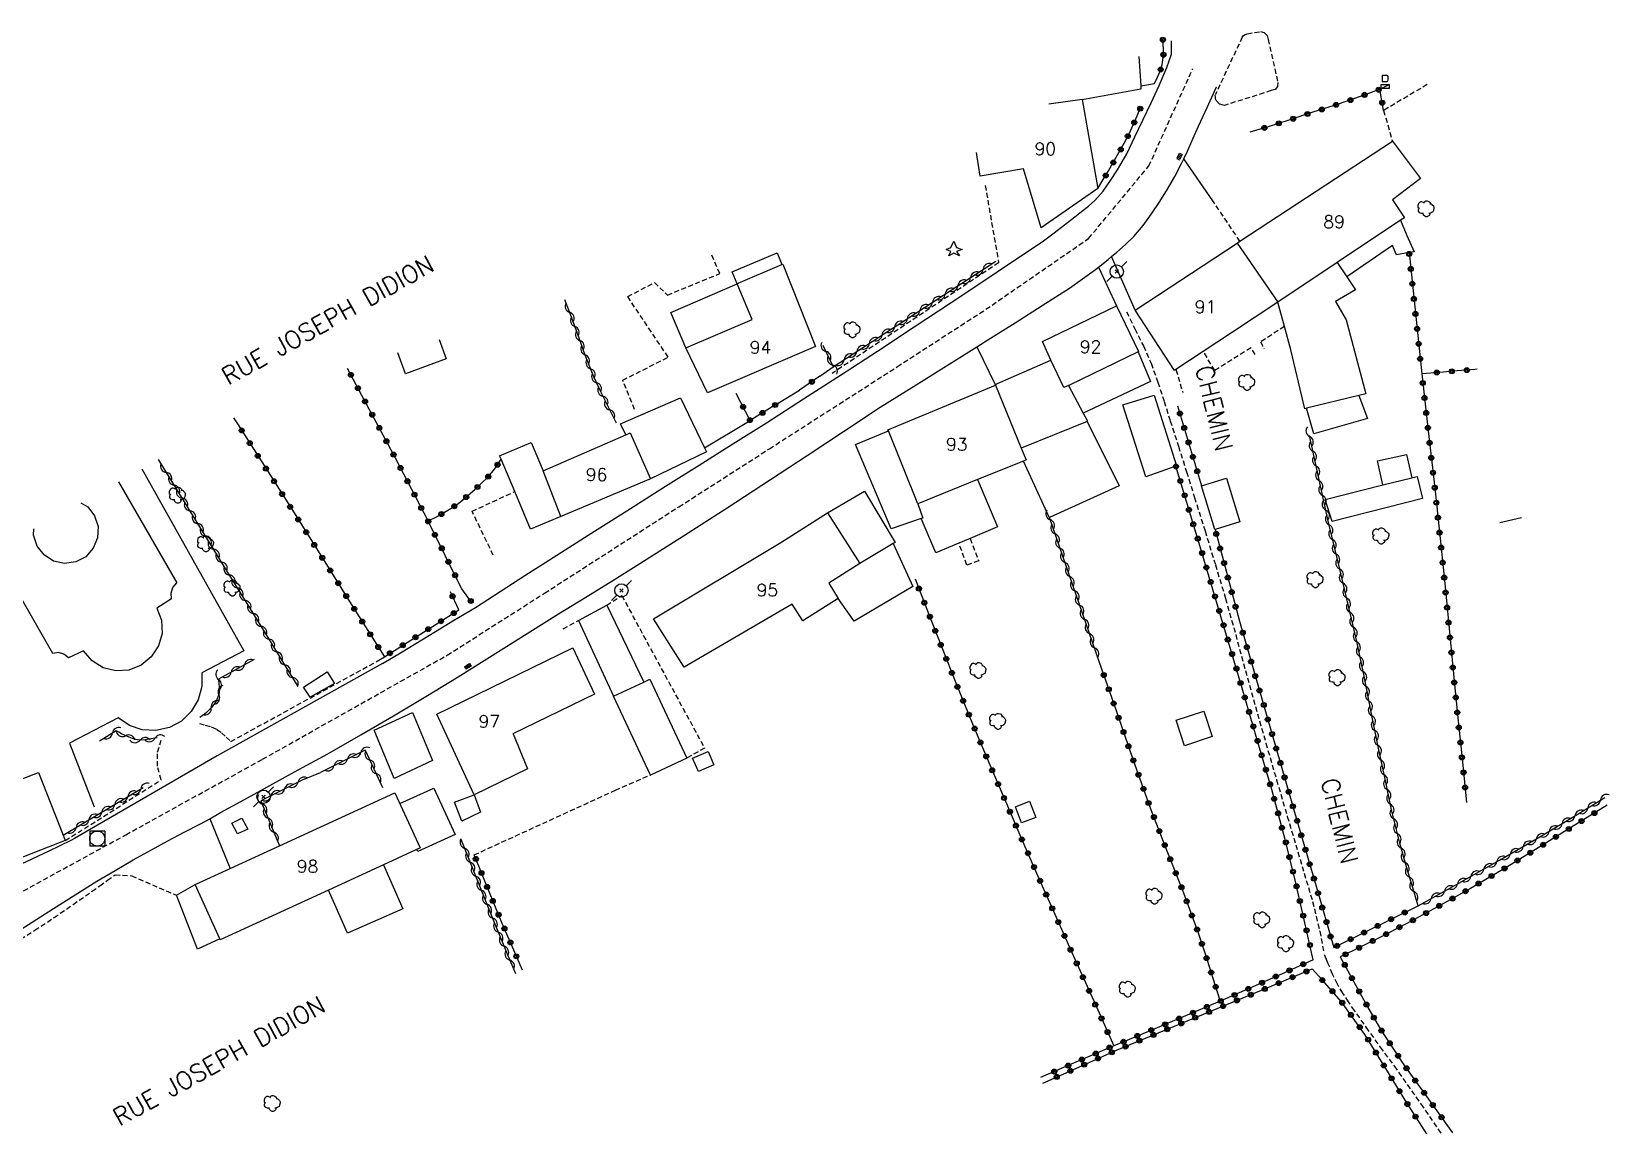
# Model space of a CAD drawing. Header units: millimetres. Extents: x 193000 to 194000, y 105000 to 105910.
# Drawn here: x 193397.8 to 193555.1, y 105434.5 to 105543.5 of the extents above; entities that cross this region are included whole.
import ezdxf
from ezdxf.enums import TextEntityAlignment as Align

# ---------------------------------------------------------------- set-up
doc = ezdxf.new("R2010")
doc.units = ezdxf.units.MM
doc.linetypes.add('DASHED', pattern=[0.75, 0.5, -0.25])
doc.layers.get('0').update_dxf_attribs({"linetype": 'CONTINUOUS'})
for name, color, linetype in [('W0001', 6, 'DASHED'), ('W0008', 7, 'CONTINUOUS'), ('W0014', 7, 'CONTINUOUS'), ('W0017', 7, 'CONTINUOUS'), ('W0070', 7, 'DASHED'), ('W0071', 7, 'CONTINUOUS'), ('W0101', 7, 'CONTINUOUS'), ('W0104', 1, 'CONTINUOUS'), ('W0112', 1, 'DASHED'), ('W0300', 7, 'CONTINUOUS'), ('W0303', 7, 'CONTINUOUS'), ('W0310', 3, 'CONTINUOUS'), ('W0323', 7, 'CONTINUOUS'), ('W0333', 7, 'CONTINUOUS'), ('W0401', 7, 'CONTINUOUS'), ('W0420', 7, 'CONTINUOUS'), ('W0438', 7, 'CONTINUOUS'), ('W0473', 7, 'CONTINUOUS'), ('W0515', 5, 'CONTINUOUS'), ('W0989', 7, 'CONTINUOUS'), ('W0991', 7, 'CONTINUOUS'), ('W1102', 7, 'CONTINUOUS')]:
    doc.layers.add(name, color=color, linetype=linetype)
doc.styles.get("Standard").update_dxf_attribs({"font": 'romans.shx', "width": 0.85})

# ---------------------------------------------------------------- blocks, each defined once
blk = doc.blocks.new('T473')
for p, q in [((-0.166667, 0.166667), (0.166667, -0.166667)), ((-0.166667, -0.166667), (0.166667, 0.166667)), ((0.500001, 0.500001), (1.000002, 1.000002)), ((-1.000002, -1.000002), (-0.500001, -0.500001))]:
    blk.add_line(p, q)
blk.add_ellipse((0, 0), major_axis=(0.471405, 0.471405), ratio=1, start_param=5.4977871438, end_param=11.780972451)
blk = doc.blocks.new('T300')
for p, q in [((-0.8, 0.51), (-0.86, 0.34)), ((-0.86, 0.34), (-0.86, 0.17)), ((-0.86, 0.17), (-0.74, 0.06)), ((-0.69, 0.63), (-0.8, 0.51)), ((-0.8, -0.06), (-0.74, 0.06)), ((-0.74, 0.06), (-0.69, 0.11)), ((-0.57, 0.69), (-0.69, 0.63)), ((-0.46, 0.69), (-0.57, 0.69)), ((-0.29, 0.63), (-0.46, 0.69)), ((-0.29, 0.63), (-0.17, 0.74)), ((-0.23, 0.57), (-0.29, 0.63)), ((-0.17, 0.74), (-0.06, 0.8)), ((-0.06, 0.8), (0.06, 0.8)), ((0.06, 0.8), (0.23, 0.74)), ((0.23, 0.74), (0.34, 0.63)), ((0.34, 0.63), (0.4, 0.51)), ((0.46, 0.46), (0.34, 0.46)), ((0.4, 0.51), (0.4, 0.46)), ((0.57, 0.4), (0.46, 0.46)), ((0.57, 0.4), (0.69, 0.29)), ((0.69, 0.29), (0.74, 0.17)), ((0.74, 0.06), (0.69, -0.17)), ((0.74, 0.17), (0.74, 0.06)), ((-0.8, -0.17), (-0.8, -0.06)), ((-0.8, -0.23), (-0.8, -0.17)), ((-0.74, -0.34), (-0.8, -0.23)), ((-0.69, -0.4), (-0.74, -0.34)), ((-0.51, -0.46), (-0.69, -0.4)), ((-0.4, -0.46), (-0.51, -0.46)), ((-0.4, -0.46), (-0.34, -0.46)), ((-0.34, -0.46), (-0.34, -0.4)), ((-0.34, -0.51), (-0.34, -0.46)), ((-0.29, -0.63), (-0.34, -0.51)), ((-0.17, -0.74), (-0.29, -0.63)), ((-0.06, -0.8), (-0.17, -0.74)), ((0.06, -0.8), (-0.06, -0.8)), ((0.17, -0.74), (0.06, -0.8)), ((0.23, -0.69), (0.17, -0.74)), ((0.29, -0.46), (0.23, -0.46)), ((0.29, -0.63), (0.23, -0.69)), ((0.46, -0.4), (0.29, -0.46)), ((0.34, -0.51), (0.29, -0.63)), ((0.34, -0.51), (0.34, -0.46)), ((0.57, -0.34), (0.46, -0.4)), ((0.63, -0.29), (0.57, -0.34)), ((0.69, -0.17), (0.63, -0.29))]:
    blk.add_line(p, q)
blk = doc.blocks.new('T420')
for p, q in [((0.75, 0.75), (-0.75, 0.75)), ((-0.75, 0.75), (-0.75, -0.75)), ((0.75, 0.75), (0.75, -0.75)), ((0.75, -0.75), (-0.75, -0.75))]:
    blk.add_line(p, q)
blk.add_ellipse((0, 0), major_axis=(-0.53, 0.53), ratio=1, start_param=3.926991, end_param=10.210176)
blk = doc.blocks.new('T401')
for p, q in [((-0.3, 0.3), (0, 0.3)), ((-0.3, -0.25), (-0.3, 0.3)), ((-0.3, 0.15), (0, 0.15)), ((-0.3, 0), (0, 0)), ((0, 0.3), (0, -0.25)), ((-0.3, -0.15), (0, -0.15)), ((-0.3, -0.25), (-0.3, -0.3)), ((-0.3, -0.3), (0, -0.3)), ((0, -0.3), (0, -0.25))]:
    blk.add_line(p, q)
blk = doc.blocks.new('T303')
for p, q in [((-0.77, 0), (-0.28, 0.21)), ((-0.28, -0.21), (-0.77, 0)), ((-0.28, 0.21), (0, 0.83)), ((0, 0.83), (0.28, 0.21)), ((0.28, 0.21), (0.83, 0)), ((0.83, 0), (0.28, -0.21)), ((-0.49, -0.63), (-0.28, -0.21)), ((0, -0.35), (-0.49, -0.63)), ((0.56, -0.63), (0, -0.35)), ((0.28, -0.21), (0.56, -0.63))]:
    blk.add_line(p, q)
blk = doc.blocks.new('T438')
for p, q in [((-0.4, 0.2), (0.4, 0.2)), ((-0.4, -0.2), (-0.4, 0.2)), ((0.15, 1.1), (-0.3, 1.1)), ((-0.3, 1.1), (-0.3, 0.5)), ((-0.3, 0.5), (0.15, 0.5)), ((0.3, 0.65), (0.3, 0.95)), ((0.4, 0.2), (0.4, -0.2))]:
    blk.add_line(p, q)
at = {"flags": 128}
for points in [[(-0.4, -0.2), (0.4, 0.2)], [(0.4, -0.2), (-0.4, -0.2)]]:
    blk.add_lwpolyline(points, dxfattribs=at)
for centre, major_axis, start_param, end_param in [((0.15, 0.95), (0.106, -0.106), 0.785398, 2.356194), ((0.15, 0.65), (0.106, 0.106), 3.926991, 5.497787)]:
    blk.add_ellipse(centre, major_axis=major_axis, ratio=1, start_param=start_param, end_param=end_param)
blk = doc.blocks.new('t323o')
at = {"color": 0, "linetype": 'Continuous'}
for radius in [0.25, 0.15]:
    blk.add_circle((0, 0), radius, dxfattribs=at)
blk = doc.blocks.new('t310o')
at = {"color": 0, "linetype": 'Continuous'}
for centre, start, end in [((-0.5, 0.38), 216.8699, 323.1304), ((0.5, -0.37), 36.8699, 143.1303)]:
    blk.add_arc(centre, 0.625, start, end, dxfattribs=at)

msp = doc.modelspace()

# ---------------------------------------------------------------- linework, layer by layer
at = {"layer": 'W0001'}
msp.add_lwpolyline([(193384.5, 105450.26), (193393.76, 105456.11), (193407.23, 105463.49), (193420.84, 105471.01), (193439.22, 105481.37), (193448.93, 105487.55), (193462.29, 105496.15), (193471.31, 105501.93), (193484.05, 105510.11), (193492.87, 105515.82), (193503.1, 105522.88), (193509.1, 105530.1), (193513.47, 105539.78)], dxfattribs=at)
at = {"layer": 'W0008'}
for points in [[(193432.8, 105480.53), (193434.75, 105481.72), (193436.7, 105482.91), (193438.66, 105484.1), (193439.79, 105484.78), (193440.91, 105485.46), (193442.04, 105486.13)], [(193432.8, 105480.53), (193416.33, 105471.34)], [(193416.33, 105471.34), (193402.11, 105463.13), (193401.75, 105462.92), (193399.56, 105461.87), (193397.36, 105460.82), (193395.17, 105459.79), (193393.05, 105458.81), (193390.92, 105457.85), (193388.8, 105456.88)], [(193381.32, 105443.97), (193381.74, 105444.3), (193382.4, 105444.82), (193383.48, 105445.67), (193384.58, 105446.49), (193386.43, 105447.71), (193388.33, 105448.84), (193390.24, 105449.98), (193392.79, 105451.57), (193395.34, 105453.17), (193397.89, 105454.77), (193400.04, 105456.14), (193402.18, 105457.51), (193404.35, 105458.85), (193406.15, 105459.93), (193407.95, 105460.98), (193409.78, 105462), (193411.4, 105462.88), (193413.04, 105463.73), (193414.67, 105464.59), (193415.58, 105465.09)]]:
    msp.add_lwpolyline(points, dxfattribs=at)
at = {"layer": 'W0014'}
for points in [[(193442.04, 105486.13), (193444.5, 105487.72), (193446.96, 105489.3), (193449.42, 105490.88), (193453.26, 105493.33), (193457.12, 105495.76), (193460.98, 105498.2), (193464.33, 105500.3), (193467.67, 105502.41), (193471.02, 105504.52), (193474.71, 105506.89), (193478.39, 105509.27), (193482.07, 105511.66), (193485.74, 105514.08), (193489.4, 105516.5), (193493.06, 105518.93), (193494.92, 105520.17), (193496.77, 105521.41), (193498.62, 105522.65), (193499.66, 105523.44), (193500.69, 105524.24), (193501.72, 105525.04), (193502.4, 105525.56), (193503.07, 105526.09), (193503.7, 105526.65), (193504.54, 105527.6), (193505.28, 105528.64), (193505.97, 105529.71), (193506.89, 105531.31), (193507.69, 105532.98), (193508.48, 105534.66), (193509.32, 105536.38), (193510.13, 105538.12), (193510.87, 105539.89), (193511.11, 105540.56), (193511.34, 105541.24), (193511.34, 105541.24), (193511.36, 105542.57), (193511.36, 105542.57), (193511.36, 105542.57), (193511.36, 105542.57)], [(193501.18, 105517.93), (193502.48, 105518.86), (193503.78, 105519.79), (193504.07, 105520.02), (193505.04, 105520.77), (193505.39, 105521.07), (193505.92, 105521.51), (193506.78, 105522.26), (193507.59, 105523.06), (193508.52, 105524.16), (193509.37, 105525.34), (193510.18, 105526.54), (193510.95, 105527.78), (193511.67, 105529.05), (193512.34, 105530.34), (193512.57, 105530.8), (193512.94, 105531.56), (193513.49, 105532.8), (193514.05, 105534.05), (193514.9, 105535.92), (193515.82, 105537.99), (193515.82, 105537.99), (193515.82, 105537.99), (193515.82, 105537.99), (193515.82, 105537.99), (193515.82, 105537.99)], [(193482.33, 105506.06), (193485.91, 105508.29), (193489.49, 105510.52), (193491.97, 105512.08), (193493.06, 105512.77), (193495.77, 105514.48), (193498.48, 105516.21), (193501.18, 105517.93)], [(193476.34, 105509.15), (193477.66, 105510.09)], [(193472.01, 105506.37), (193474.31, 105507.76)], [(193450.32, 105485.48), (193453.02, 105487.15), (193455.72, 105488.82), (193458.41, 105490.51), (193462.77, 105493.26), (193467.1, 105496.05), (193471.43, 105498.86), (193475.07, 105501.25), (193478.7, 105503.66), (193482.33, 105506.06)], [(193464.84, 105502.03), (193469.39, 105504.73)], [(193452.29, 105484.81), (193455.11, 105486.36)], [(193440.32, 105479.2), (193450.32, 105485.48)], [(193415.58, 105465.09), (193416.67, 105465.69), (193418.68, 105466.8), (193420.68, 105467.91), (193424.01, 105469.74), (193427.34, 105471.56), (193430.64, 105473.43), (193433.88, 105475.33), (193437.1, 105477.26), (193440.32, 105479.2)], [(193424.97, 105469.01), (193426.61, 105469.69)]]:
    msp.add_lwpolyline(points, dxfattribs=at)
at = {"layer": 'W0017'}
for points in [[(193455.11, 105486.36), (193458.82, 105478.7)], [(193452.29, 105484.81), (193455.79, 105477.28)], [(193415.58, 105465.09), (193417.62, 105460.13)]]:
    msp.add_lwpolyline(points, dxfattribs=at)
at = {"layer": 'W0070'}
for points in [[(193506.88, 105515.57), (193507.71, 105513.87), (193508.55, 105512.17), (193509.31, 105510.44), (193510, 105508.56), (193510.62, 105506.64), (193511.22, 105504.72), (193512.04, 105502.18), (193512.85, 105499.64), (193513.64, 105497.09), (193514.69, 105493.74), (193515.72, 105490.38), (193516.73, 105487.02), (193517.74, 105483.43), (193518.72, 105479.84), (193519.71, 105476.26), (193520.75, 105472.61), (193521.81, 105468.96), (193522.88, 105465.32), (193523.72, 105462.49), (193524.56, 105459.66), (193525.4, 105456.84), (193526.11, 105453.88), (193526.54, 105451.66)], [(193539.05, 105432.54), (193536.44, 105436.35), (193533.79, 105440.13), (193532.37, 105442.07), (193530.95, 105444.01), (193529.57, 105445.98), (193528.98, 105446.85), (193528.4, 105447.71), (193527.87, 105448.61), (193527.39, 105449.6), (193526.96, 105450.63), (193526.78, 105451.07), (193526.54, 105451.66)]]:
    msp.add_lwpolyline(points, dxfattribs=at)
at = {"layer": 'W0071'}
for points in [[(193507.72, 105515.74), (193505.39, 105521.07)], [(193504.07, 105520.02), (193505.86, 105516.16)]]:
    msp.add_lwpolyline(points, dxfattribs=at)
at = {"layer": 'W0101'}
for points in [[(193508.11, 105541), (193508.28, 105538.07), (193508.3, 105537.74), (193502.44, 105536.69), (193502.44, 105536.73)], [(193502.44, 105536.73), (193504.03, 105527.85)], [(193517.89, 105522.41), (193518.17, 105522.6), (193533.36, 105532.55), (193536.16, 105528.85), (193533.37, 105526.73), (193534.54, 105524.94), (193534.15, 105524.68), (193527.84, 105520.48), (193521.93, 105516.53)], [(193498.36, 105523.93), (193496.61, 105529.8), (193492.31, 105529.08), (193491.92, 105531.43)], [(193504.03, 105527.85), (193498.36, 105523.93)], [(193507.72, 105515.74), (193517.89, 105522.41)], [(193505.86, 105516.16), (193508.07, 105511.61), (193508.04, 105511.59), (193501.18, 105508.26), (193501.1, 105508.22), (193500.63, 105508.02), (193499.33, 105510.76), (193498.51, 105512.62)], [(193498.51, 105512.62), (193505.86, 105516.16)], [(193521.93, 105516.53), (193517.44, 105513.54), (193517.44, 105513.53), (193514.52, 105511.62), (193511.79, 105509.82), (193511.66, 105509.74), (193507.72, 105515.74)], [(193483.11, 105503.83), (193493.82, 105508.28)], [(193493.82, 105508.28), (193496.39, 105502), (193496.87, 105500.82), (193496.61, 105500.71), (193492.02, 105498.86), (193486.09, 105496.46), (193483.16, 105503.72), (193483.11, 105503.83)], [(193450.55, 105495.18), (193448.78, 105499.72), (193457.02, 105503.33), (193457.44, 105503.52), (193459.46, 105498.92)], [(193459.46, 105498.92), (193450.55, 105495.18)], [(193451.75, 105482.1), (193453.88, 105477.49), (193445.77, 105473.55), (193445.78, 105473.54), (193447.22, 105470.05), (193441.9, 105467.46), (193438.2, 105475.49)], [(193438.2, 105475.49), (193451.75, 105482.1)], [(193387.01, 105457.37), (193384.5, 105464.21), (193384.61, 105464.25), (193395.11, 105468.36), (193397.07, 105469.12), (193398.54, 105469.7), (193400.99, 105463.44), (193401.2, 105462.91)], [(193401.2, 105462.91), (193387.01, 105457.37)]]:
    msp.add_lwpolyline(points, dxfattribs=at)
for points in [[(193475.89, 105512.1), (193465.14, 105507.5), (193463, 105511.98), (193469.61, 105514.81), (193468.09, 105518.37), (193468.19, 105518.41), (193472.55, 105520.28), (193472.65, 105520.32), (193475.89, 105512.1)], [(193459.78, 105484.98), (193472.44, 105492.61), (193477.11, 105495.54), (193480.3, 105490.51), (193477.24, 105488.56), (193478.17, 105487.03), (193474.64, 105484.79), (193473.59, 105486.45), (193462.82, 105480.19)], [(193414.12, 105458.52), (193417.62, 105460.13), (193422.52, 105462.38), (193434.02, 105467.65), (193436.53, 105462.17), (193432.89, 105460.5), (193427.41, 105457.98), (193416.63, 105453.03), (193416.59, 105453.13)]]:
    msp.add_lwpolyline(points, close=True, dxfattribs=at)
at = {"layer": 'W0104'}
for points in [[(193534.15, 105524.68), (193534.8, 105523.18), (193535.51, 105521.55), (193535, 105521.46), (193533.77, 105521.24), (193533.37, 105522.17), (193528.81, 105519.06)], [(193468.09, 105518.37), (193467.59, 105519.55), (193472.07, 105521.43), (193472.55, 105520.28)], [(193527.84, 105520.48), (193528.81, 105519.06), (193529.68, 105517.77), (193527.67, 105516.58), (193528.73, 105514.78), (193530.71, 105507.4), (193530.01, 105507.23), (193524.8, 105505.96), (193524.64, 105505.92), (193523.22, 105511.77), (193522.59, 105514.1), (193521.93, 105516.53)], [(193463, 105511.98), (193461.48, 105515.51), (193468.09, 105518.37)], [(193438.43, 105512.8), (193439.14, 105510.87), (193435.08, 105509.38), (193434.31, 105511.5)], [(193508.04, 105511.59), (193509.26, 105508.62), (193502.57, 105505.46)], [(193493.82, 105508.28), (193493.79, 105508.34), (193499.32, 105510.76), (193499.33, 105510.76)], [(193501.1, 105508.22), (193502.57, 105505.46), (193503, 105504.67), (193502.96, 105504.65), (193496.39, 105502)], [(193457.02, 105503.33), (193456.5, 105504.41), (193462.45, 105506.99), (193464.84, 105502.03), (193465.04, 105501.61), (193459.46, 105498.92)], [(193530.01, 105507.23), (193530.86, 105504.94), (193525.53, 105503.41), (193524.8, 105505.96)], [(193486.09, 105496.46), (193486.58, 105495.02), (193486.43, 105494.97), (193483.44, 105493.95), (193479.9, 105502.35), (193483.16, 105503.72)], [(193502.96, 105504.65), (193506.14, 105498.25), (193499.2, 105495.07), (193499.17, 105495.12), (193496.61, 105500.71)], [(193450.55, 105495.18), (193447.53, 105493.91), (193445.95, 105497.67), (193444.59, 105500.9), (193444.45, 105501.22), (193447.6, 105502.54), (193448.78, 105499.72)], [(193532.4, 105498.33), (193531.86, 105500.72), (193534.76, 105501.37), (193535.27, 105499.05)], [(193492.02, 105498.86), (193494.01, 105494.14), (193491.29, 105492.99), (193490.18, 105492.52), (193487.88, 105491.55), (193486.43, 105494.97)], [(193477.11, 105495.54), (193480.79, 105497.71), (193483.82, 105492.58), (193483.65, 105492.49), (193480.3, 105490.51)], [(193483.65, 105492.49), (193485.59, 105488.2), (193479.76, 105484.77), (193478.17, 105487.03)], [(193434.51, 105466.59), (193437.9, 105468.14), (193440.01, 105463.52), (193436.3, 105461.82), (193436.21, 105462.02)], [(193432.89, 105460.5), (193434.82, 105456.12), (193429.31, 105453.69), (193427.41, 105457.98)], [(193416.59, 105453.13), (193414.36, 105452.1), (193412.26, 105457.46), (193414.12, 105458.52)]]:
    msp.add_lwpolyline(points, dxfattribs=at)
for points in [[(193506.52, 105506.3), (193509.62, 105507.28), (193511.85, 105500.22), (193511.79, 105500.2), (193508.79, 105499.13)], [(193514.35, 105498.25), (193516.84, 105499), (193518.15, 105494.64), (193515.69, 105493.9), (193515.65, 105493.89)], [(193527.36, 105494.7), (193526.64, 105496.88), (193532.4, 105498.33), (193535.27, 105499.05), (193535.8, 105499.18), (193536.35, 105496.96)], [(193424.92, 105478.2), (193427.27, 105479.72), (193428.02, 105478.56), (193425.58, 105477.18)], [(193455.79, 105477.28), (193458.82, 105478.7), (193459.41, 105478.98), (193463.09, 105471.13), (193459.46, 105469.43)], [(193431.95, 105473.92), (193435.76, 105475.68), (193437.75, 105470.87), (193433.94, 105469.1), (193431.95, 105473.92)], [(193511.82, 105474.9), (193514.58, 105475.8), (193515.41, 105473.26), (193512.66, 105472.35)], [(193463.67, 105471.11), (193465.21, 105471.77), (193465.77, 105470.46), (193464.24, 105469.79), (193463.67, 105471.11)], [(193441.9, 105467.46), (193442.56, 105465.74), (193440.69, 105464.84), (193439.97, 105466.72)], [(193495.8, 105466.27), (193497.2, 105466.82), (193497.83, 105465.21), (193496.43, 105464.66)]]:
    msp.add_lwpolyline(points, close=True, dxfattribs=at)
at = {"layer": 'W0112'}
for points in [[(193518.39, 105542.92), (193515.71, 105537.18)], [(193518.39, 105542.92), (193518.52, 105543.08), (193518.68, 105543.19), (193518.88, 105543.26)], [(193518.88, 105543.26), (193520.21, 105543.48)], [(193520.21, 105543.48), (193520.59, 105543.37), (193520.88, 105543.08), (193520.98, 105542.7)], [(193520.98, 105542.7), (193521.95, 105538.41)], [(193521.95, 105538.41), (193521.92, 105538.02), (193521.66, 105537.71), (193521.28, 105537.6)], [(193536.81, 105538.2), (193532.47, 105535.62), (193533.36, 105532.55)], [(193521.28, 105537.6), (193516.64, 105536.13), (193516.12, 105536.25), (193515.77, 105536.65), (193515.71, 105537.18)], [(193492.8, 105528.15), (193494.14, 105520.45), (193477.56, 105509.44)], [(193518.17, 105522.6), (193515.46, 105526.62)], [(193457.89, 105505.85), (193456.71, 105508.75), (193461.23, 105511.06), (193457.2, 105517.08), (193459.86, 105518.48), (193461.16, 105517.24), (193466.36, 105519.37), (193465.52, 105521.38)], [(193522.59, 105514.1), (193520.21, 105512.58), (193520.58, 105511.88)], [(193519.69, 105511.32), (193519.26, 105511.99), (193515.66, 105509.72), (193514.52, 105511.62)], [(193511.79, 105509.82), (193512.47, 105507.53)], [(193443.82, 105491.32), (193441.7, 105495.7), (193445.95, 105497.67)], [(193491.29, 105492.99), (193492.15, 105490.76), (193490.98, 105490.35), (193490.18, 105492.52)], [(193455.11, 105486.36), (193456.61, 105487.31)], [(193456.61, 105487.31), (193464.86, 105472.11), (193463.09, 105471.13)], [(193450.78, 105484.01), (193452.29, 105484.81)], [(193414.55, 105474.58), (193415.13, 105474.41), (193415.72, 105474.25), (193416.27, 105474.01), (193416.77, 105473.65), (193417.22, 105473.22), (193417.68, 105472.78), (193432.26, 105480.77)], [(193401.2, 105462.91), (193410.75, 105468.95), (193410.37, 105470.31), (193410.39, 105471.72), (193410.8, 105473.07)], [(193455.97, 105467.92), (193459.46, 105469.43)], [(193441.92, 105461.49), (193455.97, 105467.92)], [(193382.1, 105443.97), (193382.81, 105444.42), (193384.75, 105445.66), (193387.4, 105447.35), (193390.06, 105449.02), (193392.77, 105450.67), (193395.48, 105452.29), (193398.16, 105453.97), (193400.08, 105455.24), (193401.98, 105456.54), (193403.87, 105457.86), (193404.64, 105458.4), (193405.4, 105458.95), (193406.16, 105459.49)], [(193406.16, 105459.49), (193407.81, 105459.41), (193412.26, 105457.46)]]:
    msp.add_lwpolyline(points, dxfattribs=at)
at = {"layer": 'W0300'}
msp.add_lwpolyline([(193544.03, 105494.6), (193546.2, 105495.09)], dxfattribs=at)
at = {"layer": 'W0310'}
for points in [[(193476.64, 105512.24), (193477.66, 105510.09), (193493.85, 105520.61)], [(193456.07, 105504.47), (193455.31, 105506.01), (193454.55, 105507.54), (193453.83, 105509.1), (193452.97, 105511.24), (193452.19, 105513.41), (193451.4, 105515.58), (193450.95, 105516.76)], [(193535.92, 105456.4), (193535.28, 105458.52), (193534.64, 105460.64), (193534.04, 105462.77), (193533.27, 105465.97), (193532.58, 105469.19), (193531.91, 105472.42), (193531.21, 105475.85), (193530.52, 105479.29), (193529.8, 105482.72), (193528.89, 105486.69), (193527.93, 105490.64), (193526.99, 105494.6), (193526.35, 105497.48), (193525.72, 105500.37), (193525.09, 105503.25)], [(193424.4, 105478.24), (193422.9, 105480.68), (193421.4, 105483.12), (193419.9, 105485.55), (193416.93, 105490.37), (193413.96, 105495.18), (193411, 105500), (193410.47, 105500.86)], [(193499.17, 105495.12), (193504.16, 105480.69)], [(193419.99, 105480.94), (193416.46, 105479), (193416.5, 105478.48), (193416.54, 105477.95), (193416.49, 105477.45), (193416.22, 105476.8), (193415.78, 105476.2), (193415.26, 105475.68), (193415.05, 105475.5), (193414.82, 105475.34), (193414.6, 105475.17)], [(193410.36, 105473.14), (193409.75, 105473.04), (193409.15, 105472.93), (193408.56, 105472.92), (193408.06, 105473.02), (193407.56, 105473.2), (193407.08, 105473.4), (193406.8, 105473.54), (193406.53, 105473.69), (193406.25, 105473.84), (193404.62, 105472.81)], [(193431.07, 105471.92), (193426.61, 105469.69)], [(193431.07, 105471.92), (193432.77, 105468.2)], [(193424.97, 105469.01), (193420.67, 105466.88), (193422.52, 105462.38)], [(193400.99, 105463.44), (193408.95, 105468.2)], [(193535.92, 105456.4), (193539.97, 105458.67), (193544.02, 105460.95), (193548.04, 105463.27), (193551.92, 105465.61), (193554.5, 105467.21)], [(193446.05, 105449.63), (193445.22, 105451.58), (193443.67, 105455.38), (193442.15, 105459.19), (193440.63, 105463)]]:
    msp.add_lwpolyline(points, dxfattribs=at)
at = {"layer": 'W0323'}
for points in [[(193509.67, 105538.32), (193509.95, 105538.93), (193510.21, 105539.54), (193510.41, 105540.16), (193510.5, 105540.66), (193510.54, 105541.16), (193510.55, 105541.67), (193510.53, 105542.3), (193510.49, 105542.75)], [(193508.28, 105538.07), (193509.67, 105538.32)], [(193532.47, 105535.62), (193532.1, 105537.74), (193531.07, 105537.35), (193530.04, 105536.97), (193529.01, 105536.6), (193527.54, 105536.11), (193526.07, 105535.64), (193524.59, 105535.18), (193523.35, 105534.77), (193522.11, 105534.36), (193520.86, 105533.97), (193520.29, 105533.8), (193519.73, 105533.63), (193519.16, 105533.47)], [(193504.03, 105527.85), (193504.55, 105528.73), (193505.08, 105529.61), (193505.59, 105530.49), (193506.12, 105531.42), (193506.64, 105532.36), (193507.13, 105533.31), (193507.54, 105534.19), (193507.93, 105535.08), (193508.31, 105535.97)], [(193535, 105521.46), (193536.27, 105509.4)], [(193440.68, 105487.98), (193439.57, 105490.22), (193438.46, 105492.46), (193437.34, 105494.7), (193437.32, 105494.74), (193434.07, 105500.99), (193430.73, 105507.25), (193429.3, 105509.91)], [(193541.8, 105509.85), (193541.54, 105509.83), (193539.78, 105509.69), (193538.03, 105509.54), (193536.27, 105509.4)], [(193476.34, 105509.15), (193474.31, 105507.76)], [(193536.27, 105509.4), (193536.91, 105503.72), (193537.56, 105498.04), (193538.17, 105492.36), (193538.62, 105487.85), (193539.05, 105483.34), (193539.49, 105478.83), (193539.9, 105474.79), (193540.32, 105470.75), (193540.73, 105466.71)], [(193472.01, 105506.37), (193469.39, 105504.73), (193468.01, 105507.45)], [(193417.96, 105505.02), (193418.4, 105504.32), (193420.99, 105500.25), (193423.58, 105496.17), (193426.71, 105491.19), (193429.84, 105486.2), (193432.97, 105481.22)], [(193511.96, 105506.22), (193514.35, 105498.25)], [(193437.32, 105494.74), (193438.15, 105495.16), (193438.97, 105495.6), (193439.76, 105496.07), (193440.54, 105496.64), (193441.29, 105497.26), (193442.01, 105497.9), (193442.65, 105498.49), (193443.27, 105499.1), (193443.83, 105499.75), (193444.1, 105500.12), (193444.34, 105500.51), (193444.59, 105500.9)], [(193525.47, 105451.04), (193524.57, 105455), (193523.66, 105458.95), (193522.7, 105462.89), (193521.33, 105467.98), (193519.86, 105473.04), (193518.38, 105478.1), (193516.21, 105485.47), (193514, 105492.84), (193511.79, 105500.2)], [(193515.69, 105493.9), (193518.12, 105484.75)], [(193440.39, 105485.88), (193439.56, 105487.68)], [(193441.73, 105486.55), (193440.68, 105487.98)], [(193485.83, 105488.96), (193487.17, 105485.51), (193488.5, 105482.07), (193489.86, 105478.63), (193491.55, 105474.53), (193493.27, 105470.44), (193495.01, 105466.36), (193496.52, 105462.86), (193498.05, 105459.37), (193499.59, 105455.88), (193501.59, 105451.41), (193503.6, 105446.94), (193505.61, 105442.47)], [(193432.26, 105480.77), (193432.97, 105481.22), (193440.39, 105485.88)], [(193518.12, 105484.75), (193519.48, 105480.03), (193520.84, 105475.31), (193522.2, 105470.59), (193523.97, 105464.48), (193525.74, 105458.37), (193527.51, 105452.27), (193535.92, 105456.4)], [(193504.16, 105480.69), (193505.83, 105475.85), (193507.51, 105471), (193509.24, 105466.18), (193510.83, 105462.06), (193512.46, 105457.96), (193513.98, 105453.82), (193514.74, 105451.52), (193515.47, 105449.21), (193516.2, 105446.91)], [(193554.73, 105466.44), (193551.87, 105464.66), (193548.3, 105462.46), (193544.73, 105460.27), (193541.12, 105458.14), (193538.21, 105456.51), (193535.27, 105454.91), (193532.3, 105453.37), (193530.92, 105452.68), (193529.54, 105452), (193528.16, 105451.33), (193529.52, 105448.84), (193530.87, 105446.36), (193532.29, 105443.91), (193534.55, 105440.49), (193536.95, 105437.15), (193539.34, 105433.81)], [(193446.71, 105450.01), (193445.95, 105451.76), (193444.71, 105454.65), (193443.49, 105457.56), (193442.96, 105458.86), (193442.44, 105460.18), (193441.92, 105461.49)], [(193525.47, 105451.04), (193522.31, 105449.62), (193519.15, 105448.21), (193516.2, 105446.91), (193515.98, 105446.81), (193512.52, 105445.35), (193509.06, 105443.91), (193505.61, 105442.47), (193501.13, 105440.54), (193498.31, 105439.3)], [(193498.55, 105438.76), (193500.86, 105439.79), (193505.87, 105442.03), (193521.68, 105448.56), (193525.36, 105450.12)], [(193537.17, 105433.07), (193534.77, 105436.78), (193532.68, 105440.2), (193530.6, 105443.61), (193528.28, 105446.85), (193527.33, 105447.95), (193526.35, 105449.04), (193525.36, 105450.12)]]:
    msp.add_lwpolyline(points, dxfattribs=at)
at = {"layer": 'W0333'}
for points in [[(193515.46, 105526.62), (193512.57, 105530.8)], [(193491.97, 105512.08), (193493.82, 105508.28)], [(193406.5, 105498.65), (193412.29, 105488.57)], [(193408.82, 105499.94), (193418.99, 105481.79), (193414.8, 105479.6)], [(193399.95, 105481.55), (193394.1, 105491.76)], [(193411.79, 105486.97), (193411.74, 105487.56), (193411.92, 105488.12), (193412.29, 105488.57)], [(193410.33, 105486.07), (193410.78, 105484.85), (193410.83, 105483.54), (193410.48, 105482.29), (193409.76, 105481.2), (193408.75, 105480.37), (193407.54, 105479.89), (193406.24, 105479.81), (193404.97, 105480.12), (193403.86, 105480.8), (193403.01, 105481.79)], [(193411.79, 105486.97), (193410.33, 105486.07)], [(193401.51, 105481.1), (193401.07, 105481.47), (193400.52, 105481.63), (193399.95, 105481.55)], [(193403.01, 105481.79), (193401.51, 105481.1)], [(193414.8, 105479.6), (193414.8, 105478.24), (193414.44, 105476.92), (193413.74, 105475.75), (193412.76, 105474.81), (193411.56, 105474.17), (193410.23, 105473.87), (193408.87, 105473.94), (193407.58, 105474.37), (193406.45, 105475.13)], [(193406.45, 105475.13), (193401.61, 105472.62)], [(193401.61, 105472.62), (193404.08, 105466.26)]]:
    msp.add_lwpolyline(points, dxfattribs=at)
msp.add_lwpolyline([(193418.35, 105463.58), (193417.79, 105464.65), (193418.79, 105465.15), (193419.37, 105464.05)], close=True, dxfattribs=at)
at = {"layer": 'W0515'}
msp.add_lwpolyline([(193402.75, 105496.56), (193403.43, 105496.14), (193404.11, 105495.25), (193404.46, 105494.18), (193404.41, 105493.05), (193403.99, 105492.02), (193403.23, 105491.18), (193402.24, 105490.66), (193401.12, 105490.51), (193400.02, 105490.75), (193399.08, 105491.35), (193398.39, 105492.24), (193398.05, 105493.31), (193398.07, 105493.96)], dxfattribs=at)
at = {"layer": 'W1102'}
for points in [[(193502.44, 105536.73), (193499.15, 105536.24)], [(193517.89, 105522.41), (193521.93, 105516.53)]]:
    msp.add_lwpolyline(points, dxfattribs=at)

# ---------------------------------------------------------------- block references
at = {"layer": 'W0300', "rotation": 359.9999899820874}
for p in [(193536.74, 105525.83), (193479.59, 105513.77), (193518.89, 105508.54), (193412.4, 105497.3), (193532.24, 105493.24), (193415.21, 105492.47), (193525.68, 105488.89), (193417.84, 105488.06), (193527.88, 105479.13), (193509.65, 105457.37), (193520.37, 105455.02), (193522.75, 105452.64), (193506.99, 105448.11), (193421.85, 105436.72)]:
    msp.add_blockref('T300', p, dxfattribs=at)
at = {"layer": 'W0300'}
for p in [(193492.12, 105479.84), (193494.08, 105474.78)]:
    msp.add_blockref('T300', p, dxfattribs=at)
at = {"layer": 'W0303', "rotation": 359.9999899820874}
msp.add_blockref('T303', (193489.67, 105521.77), dxfattribs=at)
at = {"layer": 'W0310'}
for p, rotation in [((193492.59, 105519.79), 33.01677618610251), ((193490.08, 105518.16), 33.01677618610251), ((193491.34, 105518.97), 33.01677618610251), ((193488.82, 105517.34), 33.01677618610251), ((193451.43, 105515.52), 110.0127945498112), ((193486.3, 105515.7), 33.01677618610251), ((193487.56, 105516.52), 33.01677618610251), ((193451.94, 105514.11), 110.0127945498112), ((193483.79, 105514.07), 33.01677618610251), ((193485.05, 105514.89), 33.01677618610251), ((193452.45, 105512.7), 109.698909909801), ((193476.94, 105511.62), 295.3164119035375), ((193481.27, 105512.43), 33.01677618610251), ((193482.53, 105513.25), 33.01677618610251), ((193452.96, 105511.29), 109.698909909801), ((193477.58, 105510.26), 295.3164119035375), ((193478.76, 105510.8), 33.01677618610251), ((193480.02, 105511.62), 33.01677618610251), ((193453.51, 105509.89), 111.746020044427), ((193454.1, 105508.51), 114.8311572818893), ((193454.74, 105507.16), 116.3412406762837), ((193455.4, 105505.81), 116.3560523877252), ((193525.11, 105503.15), 102.3035333353165), ((193525.43, 105501.69), 102.3035333353165), ((193411.25, 105499.58), 121.6499735420861), ((193525.75, 105500.22), 102.3183558383923), ((193412.04, 105498.3), 121.6499735420861), ((193526.07, 105498.75), 102.3183558383923), ((193412.83, 105497.02), 121.6499735420861), ((193526.39, 105497.29), 102.5624950043203), ((193413.62, 105495.75), 121.6499735420861), ((193414.4, 105494.47), 121.6864741058196), ((193499.26, 105494.87), 289.0423605120947), ((193526.72, 105495.83), 102.5624950043203), ((193527.05, 105494.36), 103.3018100132508), ((193415.19, 105493.19), 121.6864741058196), ((193499.75, 105493.45), 289.0423605120947), ((193527.39, 105492.9), 103.3018100132508), ((193415.98, 105491.92), 121.6864741058196), ((193500.24, 105492.03), 289.0423605120947), ((193527.74, 105491.44), 103.3018100132508), ((193416.77, 105490.64), 121.6864741058196), ((193500.73, 105490.61), 289.0423605120947), ((193528.09, 105489.98), 103.6605836097954), ((193417.55, 105489.36), 121.6499735420861), ((193418.34, 105488.09), 121.6499735420861), ((193501.22, 105489.2), 289.0423605120947), ((193528.44, 105488.53), 103.6605836097954), ((193419.13, 105486.81), 121.6499735420861), ((193501.71, 105487.78), 289.0423605120947), ((193528.8, 105487.07), 103.6605836097954), ((193419.92, 105485.53), 121.5891264359672), ((193502.2, 105486.36), 289.0423605120947), ((193502.69, 105484.94), 289.0423605120947), ((193529.14, 105485.61), 103.0146772294527), ((193420.7, 105484.25), 121.5891264359672), ((193503.18, 105483.52), 289.0423605120947), ((193529.48, 105484.15), 103.0146772294527), ((193421.49, 105482.98), 121.5786345707467), ((193503.67, 105482.11), 289.0423605120947), ((193529.81, 105482.69), 101.8002854549611), ((193422.27, 105481.7), 121.5786345707467), ((193423.06, 105480.42), 121.5891264356232), ((193530.12, 105481.22), 101.8002854549611), ((193416.47, 105478.93), 274.1399035067326), ((193417.71, 105479.69), 208.7864812682466), ((193419.03, 105480.41), 208.7864812682466), ((193423.84, 105479.14), 121.5891264356232), ((193530.43, 105479.75), 101.8002854549611), ((193416.49, 105477.43), 247.0248459329688), ((193530.72, 105478.28), 101.2458575964601), ((193415.73, 105476.15), 225.4934442737469), ((193531.02, 105476.81), 101.2458575964601), ((193531.31, 105475.34), 101.5663163967304), ((193531.61, 105473.87), 101.5663163967304), ((193405.89, 105473.61), 212.0464147186714), ((193407.21, 105473.35), 156.6718789316467), ((193410.12, 105473.1), 190.0621755664134), ((193531.91, 105472.4), 101.7569335357303), ((193408.64, 105472.92), 181.1573330683988), ((193430.63, 105471.7), 206.5547775930211), ((193431.52, 105470.93), 294.5576966071524), ((193532.22, 105470.93), 101.7569335357303), ((193427.95, 105470.36), 206.5547775930211), ((193429.29, 105471.03), 206.5547775930211), ((193432.14, 105469.57), 294.5576966071524), ((193532.52, 105469.46), 101.7569335357303), ((193408.71, 105468.06), 30.91609919701093), ((193423.03, 105468.05), 206.4209983986661), ((193424.37, 105468.72), 206.4209983986661), ((193532.84, 105467.99), 102.0570928654071), ((193406.14, 105466.52), 30.91609919701093), ((193407.42, 105467.29), 30.91609919701093), ((193420.81, 105466.54), 292.3609293344563), ((193421.69, 105467.38), 206.4209983986661), ((193533.15, 105466.53), 102.0570928654071), ((193554.07, 105466.94), 31.76561968564637), ((193403.56, 105464.98), 30.91609919701093), ((193404.85, 105465.75), 30.91609919701093), ((193421.38, 105465.15), 292.3609293344563), ((193533.49, 105465.06), 103.6223797738778), ((193551.52, 105465.37), 31.10246597106011), ((193552.8, 105466.15), 31.76561968564637), ((193402.27, 105464.21), 30.91609919701093), ((193421.95, 105463.76), 292.3609293344563), ((193533.84, 105463.61), 103.6223797738778), ((193548.95, 105463.82), 31.10246597106011), ((193550.24, 105464.59), 31.10246597106011), ((193440.97, 105462.14), 111.7573298349304), ((193534.22, 105462.16), 105.6751515669349), ((193546.36, 105462.3), 29.9775283723578), ((193547.66, 105463.05), 29.9775283723578), ((193441.53, 105460.75), 111.7573298349304), ((193534.62, 105460.71), 105.6751515669349), ((193542.46, 105460.07), 29.31944434683117), ((193543.76, 105460.81), 29.31944434683117), ((193545.06, 105461.55), 29.9775283723578), ((193442.09, 105459.36), 111.7573298349304), ((193535.05, 105459.27), 106.7413661886721), ((193539.84, 105458.6), 29.30264660184326), ((193541.15, 105459.34), 29.31944434683117), ((193442.64, 105457.96), 111.757329834553), ((193443.2, 105456.57), 111.757329834553), ((193535.48, 105457.84), 106.7165908209726), ((193537.22, 105457.14), 29.30264660184326), ((193538.53, 105457.87), 29.30264660184326), ((193443.76, 105455.18), 112.1826322853982), ((193444.32, 105453.79), 112.1826322853982), ((193444.89, 105452.4), 112.1826322853982), ((193445.46, 105451.01), 113.0174257356943)]:
    msp.add_blockref('t310o', p, dxfattribs=dict(at, rotation=rotation))
at = {"layer": 'W0323'}
for p, rotation in [((193510.49, 105542.67), 95.84456587757808), ((193510.54, 105541.17), 88.30200578364891), ((193510.27, 105539.7), 72.2553283763952), ((193531.98, 105537.69), 200.4462365768559), ((193527.74, 105536.18), 198.4700924167971), ((193529.16, 105536.65), 199.7871024427768), ((193530.57, 105537.17), 200.3973822673483), ((193532.33, 105536.39), 99.76970005056168), ((193507.64, 105534.42), 66.4990803485401), ((193508.24, 105535.8), 66.52972038557787), ((193522.03, 105534.34), 197.4507726205974), ((193523.46, 105534.8), 198.1854767590661), ((193524.88, 105535.27), 197.5683167005465), ((193526.31, 105535.72), 197.5218526941896), ((193507, 105533.06), 62.64520739351608), ((193520.6, 105533.89), 196.5972120317386), ((193506.3, 105531.74), 60.97136153899867), ((193505.56, 105530.44), 59.84452801596601), ((193504.8, 105529.14), 59.21892783192584), ((193535.02, 105521.33), 275.9944217213517), ((193535.17, 105519.84), 275.9944217213517), ((193535.33, 105518.35), 275.9944217213517), ((193535.49, 105516.85), 275.9944217213517), ((193535.64, 105515.36), 275.9944217213517), ((193535.8, 105513.87), 275.9944217213517), ((193535.96, 105512.38), 275.9944217213517), ((193536.11, 105510.89), 275.9944217213517), ((193429.64, 105509.29), 118.1541859959863), ((193537.76, 105509.52), 184.7177597348443), ((193539.26, 105509.64), 184.717759734922), ((193540.75, 105509.76), 184.5881781324524), ((193430.34, 105507.97), 118.1541859959863), ((193475.55, 105508.61), 214.356041966249), ((193536.37, 105508.48), 276.4697172948255), ((193431.05, 105506.64), 118.1470660322301), ((193468.69, 105506.11), 116.9175844870612), ((193471.89, 105506.29), 212.0526082372365), ((193536.54, 105506.99), 276.4697172948255), ((193431.76, 105505.32), 118.1470660322301), ((193469.37, 105504.78), 116.9175844870612), ((193470.62, 105505.5), 212.0526082372365), ((193512.19, 105505.44), 286.6655893602305), ((193536.71, 105505.5), 276.4697172948255), ((193418.76, 105503.75), 302.4721025134256), ((193432.47, 105504), 118.1470660322301), ((193512.62, 105504), 286.6655893602305), ((193536.88, 105504.01), 276.4697172948255), ((193419.57, 105502.49), 302.4721025134256), ((193433.17, 105502.68), 118.1470660322301), ((193433.88, 105501.35), 118.1470660322301), ((193513.05, 105502.56), 286.6655893602305), ((193537.05, 105502.52), 276.4697172948091), ((193420.37, 105501.22), 302.4721025134256), ((193421.18, 105499.95), 302.3701673208242), ((193434.58, 105500.02), 117.4334879525449), ((193444.24, 105500.34), 57.55755621708772), ((193511.8, 105500.16), 106.7049545395832), ((193513.48, 105501.13), 286.6655893602305), ((193537.22, 105501.03), 276.4697172948091), ((193421.98, 105498.69), 302.3701673208242), ((193435.27, 105498.69), 117.4334879525449), ((193442.24, 105498.12), 42.34025005823259), ((193443.32, 105499.16), 49.22599817854871), ((193512.23, 105498.72), 106.7049545395832), ((193513.91, 105499.69), 286.6655893602305), ((193537.39, 105499.54), 276.4697172948091), ((193422.79, 105497.42), 302.3701673208242), ((193435.96, 105497.36), 117.4334879525449), ((193441.12, 105497.12), 39.67673159386645), ((193512.66, 105497.29), 106.7049545395832), ((193537.56, 105498.05), 276.4697172948091), ((193423.59, 105496.15), 302.2024453286842), ((193436.65, 105496.03), 117.4334879525449), ((193438.65, 105495.43), 27.55756404741198), ((193439.94, 105496.2), 36.18033658200104), ((193513.09, 105495.85), 106.7049545395832), ((193537.72, 105496.56), 276.1674812316984), ((193537.88, 105495.07), 276.1674812316984), ((193424.39, 105494.88), 302.2024453286842), ((193425.19, 105493.62), 302.2024453286842), ((193437.34, 105494.7), 117.7585405883999), ((193513.52, 105494.41), 106.7049545395832), ((193515.81, 105493.45), 284.871386924561), ((193538.04, 105493.58), 276.1674812316984), ((193425.99, 105492.35), 302.2024453286842), ((193438.01, 105493.36), 116.6265713174897), ((193438.68, 105492.02), 116.380590352923), ((193513.96, 105492.98), 106.7049545395832), ((193516.19, 105492), 284.871386924561), ((193538.2, 105492.09), 275.699269861203), ((193426.79, 105491.08), 302.0920323836037), ((193439.35, 105490.67), 116.380590352923), ((193514.39, 105491.54), 106.6956756041666), ((193516.58, 105490.55), 284.871386924561), ((193538.35, 105490.59), 275.699269861203), ((193427.58, 105489.81), 302.0920323836037), ((193440.02, 105489.33), 116.3702380750823), ((193514.82, 105490.1), 106.6956756041666), ((193516.96, 105489.1), 284.871386924561), ((193538.5, 105489.1), 275.699269861203), ((193428.38, 105488.54), 302.0920323836037), ((193429.18, 105487.26), 302.0920323836037), ((193439.76, 105487.24), 114.7428533022398), ((193486.2, 105488), 291.2200093954725), ((193515.25, 105488.67), 106.6956756041666), ((193515.68, 105487.23), 106.6956756041666), ((193517.35, 105487.65), 284.871386924561), ((193538.64, 105487.61), 275.4589166486961), ((193429.97, 105485.99), 302.0972032889627), ((193439.88, 105485.56), 32.1592546935335), ((193441.57, 105486.77), 126.0107514595765), ((193486.74, 105486.6), 291.2200093954725), ((193516.11, 105485.79), 106.6956756041666), ((193517.73, 105486.2), 284.871386924561), ((193538.79, 105486.11), 275.4589166486961), ((193430.77, 105484.72), 302.0972032889627), ((193438.61, 105484.76), 32.1592546935335), ((193487.29, 105485.2), 291.1999539606978), ((193516.54, 105484.36), 106.4101480564753), ((193538.93, 105484.62), 275.4589166486961), ((193431.57, 105483.45), 302.0972032889627), ((193436.07, 105483.16), 32.1592546935335), ((193437.34, 105483.96), 32.1592546935335), ((193487.83, 105483.8), 291.1999539606978), ((193516.96, 105482.92), 106.4101480564753), ((193518.45, 105483.61), 286.0895238367866), ((193539.07, 105483.13), 275.559613150677), ((193432.36, 105482.18), 302.0972032889627), ((193433.53, 105481.57), 32.1592546935335), ((193434.8, 105482.36), 32.1592546935335), ((193488.37, 105482.4), 291.1999539606978), ((193488.92, 105481.01), 291.6373458617505), ((193517.38, 105481.48), 106.4101480564753), ((193518.86, 105482.17), 286.0895238367866), ((193539.22, 105481.64), 275.559613150677), ((193489.48, 105479.61), 291.6373458617505), ((193504.61, 105479.39), 289.0890221804834), ((193517.81, 105480.04), 106.4101480564753), ((193519.28, 105480.73), 286.0895238367866), ((193519.69, 105479.29), 286.0895238364135), ((193539.36, 105480.14), 275.559613150677), ((193490.03, 105478.22), 292.3028337235866), ((193505.1, 105477.97), 289.0890221804834), ((193518.23, 105478.6), 106.4101480564753), ((193520.11, 105477.85), 286.0895238364135), ((193539.51, 105478.65), 275.7962558813201), ((193490.6, 105476.83), 292.3028337235866), ((193505.59, 105476.56), 289.0890221804834), ((193518.65, 105477.16), 106.3306470954797), ((193520.53, 105476.41), 286.0895238364135), ((193539.66, 105477.16), 275.7962558813201), ((193491.17, 105475.45), 292.3028337235866), ((193506.08, 105475.14), 289.0853665532614), ((193519.07, 105475.72), 106.3306470954797), ((193520.94, 105474.97), 286.1007250510376), ((193539.81, 105475.66), 275.7962558813201), ((193491.75, 105474.06), 292.8067059110397), ((193506.57, 105473.72), 289.0853665532614), ((193519.5, 105474.28), 106.3306470954797), ((193521.36, 105473.52), 286.1007250510376), ((193539.96, 105474.17), 275.895974819893), ((193492.33, 105472.68), 292.8067059110397), ((193507.06, 105472.3), 289.0853665532614), ((193519.92, 105472.84), 106.1380186556638), ((193521.77, 105472.08), 286.1007250510376), ((193540.12, 105472.68), 275.895974819893), ((193492.91, 105471.29), 292.8067059110397), ((193493.49, 105469.91), 293.1307286721532), ((193507.55, 105470.89), 289.7079788429787), ((193520.33, 105471.4), 106.1380186556638), ((193520.75, 105469.96), 106.1380186556638), ((193522.19, 105470.64), 286.1007250510376), ((193540.27, 105471.19), 275.895974819893), ((193494.08, 105468.53), 293.1307286721532), ((193508.06, 105469.47), 289.7079788429787), ((193521.17, 105468.52), 106.1380186556638), ((193522.61, 105469.2), 286.1347720588554), ((193540.43, 105469.7), 275.895974819893), ((193494.67, 105467.15), 293.1307286721532), ((193508.56, 105468.06), 289.7079788429787), ((193521.57, 105467.07), 105.1282633781439), ((193523.02, 105467.76), 286.1347720588554), ((193540.58, 105468.2), 275.895974819893), ((193495.26, 105465.78), 293.3978965370254), ((193509.07, 105466.65), 289.7079788429787), ((193509.6, 105465.25), 291.1167376225573), ((193521.96, 105465.63), 105.1282633781439), ((193523.44, 105466.32), 286.1347720588554), ((193553.46, 105465.65), 211.904401250476), ((193495.86, 105464.4), 293.3978965370254), ((193510.14, 105463.85), 291.1167376225573), ((193522.35, 105464.18), 105.1282633781439), ((193523.86, 105464.88), 286.1347720588554), ((193550.91, 105464.06), 211.7212766290049), ((193552.18, 105464.85), 211.904401250476), ((193496.45, 105463.02), 293.3978965370254), ((193510.68, 105462.45), 291.1167376225573), ((193522.74, 105462.73), 103.696914929082), ((193524.27, 105463.44), 286.145933404932), ((193524.69, 105462), 286.145933404932), ((193548.35, 105462.49), 211.7212766290049), ((193549.63, 105463.28), 211.7212766290049), ((193442.08, 105461.08), 111.7636950509314), ((193497.06, 105461.65), 293.6603567923812), ((193511.23, 105461.05), 291.6591827928261), ((193523.09, 105461.27), 103.696914929082), ((193525.11, 105460.56), 286.145933404932), ((193545.8, 105460.92), 211.5008813998369), ((193547.08, 105461.7), 211.5008813998369), ((193442.64, 105459.68), 111.7486440150651), ((193497.66, 105460.27), 293.6603567923812), ((193498.26, 105458.9), 293.8083699861202), ((193511.78, 105459.66), 291.6591827928261), ((193523.45, 105459.81), 103.696914929082), ((193525.53, 105459.12), 286.145933404932), ((193543.22, 105459.38), 210.4710934757658), ((193544.52, 105460.14), 210.4710934757658), ((193443.2, 105458.29), 112.020094606065), ((193498.87, 105457.53), 293.8083699861202), ((193512.34, 105458.26), 291.6591827928261), ((193523.8, 105458.36), 102.9194546980435), ((193525.94, 105457.67), 286.1545894911425), ((193540.63, 105457.87), 209.3008356795631), ((193541.93, 105458.62), 210.4710934757658), ((193443.77, 105456.9), 112.6968471387058), ((193499.47, 105456.16), 293.8083699861202), ((193512.86, 105456.86), 290.2505152134489), ((193524.13, 105456.89), 102.9194546980435), ((193526.36, 105456.23), 286.1545894911425), ((193534.57, 105455.74), 26.19035978868304), ((193536.7, 105455.69), 208.4573614426172), ((193538.01, 105456.4), 208.4573614426172), ((193539.32, 105457.13), 209.3008356795631), ((193444.35, 105455.52), 112.6968471387058), ((193444.93, 105454.14), 113.2606867906998), ((193500.08, 105454.79), 294.0075953404665), ((193513.38, 105455.45), 290.2505152134489), ((193524.47, 105455.43), 102.9194546980435), ((193526.78, 105454.79), 286.1545894911425), ((193531.88, 105454.41), 26.19035978868304), ((193533.22, 105455.08), 26.19035978868304), ((193534.05, 105454.28), 207.4841559605288), ((193535.38, 105454.97), 208.4573614426172), ((193445.52, 105452.76), 113.2606867906998), ((193500.69, 105453.42), 294.0075953404665), ((193513.9, 105454.05), 290.2505152134489), ((193514.38, 105452.62), 288.2626650005678), ((193524.8, 105453.97), 102.9226132625475), ((193527.19, 105453.35), 286.1545894911425), ((193529.19, 105453.09), 26.19035978868304), ((193530.53, 105453.75), 26.19035978868304), ((193531.38, 105452.91), 206.5483808898267), ((193532.72, 105453.59), 207.4841559605288), ((193446.11, 105451.38), 113.3658142111248), ((193501.3, 105452.04), 294.0075953404665), ((193514.84, 105451.2), 287.5065569172301), ((193525.14, 105452.51), 102.9226132625475), ((193527.84, 105452.43), 26.19035978868304), ((193528.69, 105451.58), 206.0981576048677), ((193530.03, 105452.24), 206.1316319588434), ((193501.91, 105450.68), 294.2117543107531), ((193515.3, 105449.77), 287.5065569172301), ((193523.1, 105449.98), 204.1772611486199), ((193524.47, 105450.6), 204.1772611486199), ((193524.79, 105449.88), 22.95036301004926), ((193528.6, 105450.52), 298.6201513767558), ((193502.53, 105449.31), 294.2117543107531), ((193503.15, 105447.94), 294.2117543107531), ((193515.75, 105448.34), 287.5065569171264), ((193519, 105448.14), 203.7657644920603), ((193520.37, 105448.75), 204.1772611486199), ((193520.64, 105448.13), 22.46032452377113), ((193521.74, 105449.37), 204.1772611486199), ((193522.02, 105448.71), 22.95036301004926), ((193523.4, 105449.3), 22.95036301004926), ((193526.37, 105449.01), 132.2342381660203), ((193527.38, 105447.9), 130.6735465358133), ((193529.32, 105449.21), 298.6201513767558), ((193530.04, 105447.89), 298.6023818735612), ((193503.76, 105446.57), 294.2010914093875), ((193514.87, 105446.34), 202.9516015105752), ((193516.25, 105446.93), 203.7657644920603), ((193516.48, 105446.42), 22.46032452377113), ((193517.63, 105447.53), 203.7657644920603), ((193517.87, 105446.99), 22.46032452377113), ((193519.25, 105447.56), 22.46032452377113), ((193528.35, 105446.76), 125.6515125338009), ((193530.76, 105446.57), 298.6023818735612), ((193504.38, 105445.2), 294.2010914093875), ((193512.11, 105445.18), 202.4940463182623), ((193512.32, 105444.7), 22.46032452377113), ((193513.49, 105445.76), 202.9516015105752), ((193513.71, 105445.27), 22.46032452377113), ((193515.09, 105445.84), 22.46032452377113), ((193529.22, 105445.54), 125.6515125338009), ((193531.5, 105445.27), 300.1747424092998), ((193504.99, 105443.84), 294.2010914093875), ((193507.95, 105443.45), 202.6986680601995), ((193509.34, 105444.03), 202.4940463182623), ((193509.55, 105443.55), 22.46032452377113), ((193510.72, 105444.6), 202.4940463182623), ((193510.93, 105444.12), 22.46032452377113), ((193530.09, 105444.32), 125.6515125338009), ((193532.26, 105443.98), 300.1747424092998), ((193503.81, 105441.69), 203.3513953605763), ((193505.19, 105442.29), 203.3513953605763), ((193505.4, 105441.82), 24.07995240691287), ((193506.57, 105442.87), 202.6986680601995), ((193506.78, 105442.4), 22.46032452377113), ((193508.16, 105442.98), 22.46032452377113), ((193530.93, 105443.08), 121.3249680089085), ((193531.71, 105441.79), 121.3249680089085), ((193533.08, 105442.72), 303.4460264008218), ((193501.06, 105440.5), 203.6091842002378), ((193501.29, 105439.98), 24.07995240691287), ((193502.43, 105441.1), 203.3513953605763), ((193502.66, 105440.59), 24.07995240691287), ((193504.03, 105441.21), 24.07995240691287), ((193532.49, 105440.51), 121.3249680089085), ((193533.91, 105441.47), 303.4460264008218), ((193534.75, 105440.23), 305.7127053685194), ((193499.68, 105439.9), 203.6091842002378), ((193499.92, 105439.37), 24.08420554314372), ((193533.27, 105439.23), 121.4159787573093), ((193535.62, 105439.01), 305.7127053685194), ((193534.05, 105437.95), 121.4159787573093), ((193536.5, 105437.79), 305.7127053685194), ((193534.84, 105436.67), 122.8496029308123), ((193535.65, 105435.41), 122.8496029308123), ((193537.37, 105436.57), 305.4534098207801), ((193538.24, 105435.35), 305.4534098207801)]:
    msp.add_blockref('t323o', p, dxfattribs=dict(at, rotation=rotation))
at = {"layer": 'W0401'}
for p, rotation in [((193512.28, 105530.98), 334.1907727210093), ((193441.36, 105480.13), 302.1534955039504)]:
    msp.add_blockref('T401', p, dxfattribs=dict(at, rotation=rotation))
at = {"layer": 'W0420', "rotation": 359.9999899820874}
msp.add_blockref('T420', (193404.38, 105463.11), dxfattribs=at)
at = {"layer": 'W0438'}
msp.add_blockref('T438', (193532.64, 105538.01), dxfattribs=at)
at = {"layer": 'W0473', "rotation": 359.9999899820874}
for p in [(193505.9, 105519.58), (193456.58, 105487.82), (193420.94, 105467.27)]:
    msp.add_blockref('T473', p, dxfattribs=at)

# ---------------------------------------------------------------- texts
at = {"layer": 'W0989'}
for s, rotation, p in [('RUE JOSEPH DIDION', 29.205, (193417.42, 105508.21)), ('CHEMIN', 283.7129, (193513.72, 105510)), ('CHEMIN', 283.7129, (193526.21, 105468.89)), ('RUE JOSEPH DIDION', 29.205, (193406.6, 105434.43))]:
    msp.add_text(s, height=1.75, rotation=rotation, dxfattribs=at).set_placement(p)
at = {"layer": 'W0991'}
for s, p in [('90', (193498.79, 105531.81)), ('89', (193527.54, 105524.54)), ('91', (193514.73, 105516.07)), ('94', (193470.42, 105512.03)), ('92', (193503.29, 105512.09)), ('93', (193489.97, 105502.37)), ('96', (193454.1, 105499.35)), ('95', (193471.11, 105487.86)), ('97', (193443.42, 105474.78)), ('98', (193425.32, 105460.34))]:
    msp.add_text(s, height=1.25, dxfattribs=at).set_placement(p, align=Align.MIDDLE_CENTER)

doc.saveas('drawing.dxf')
